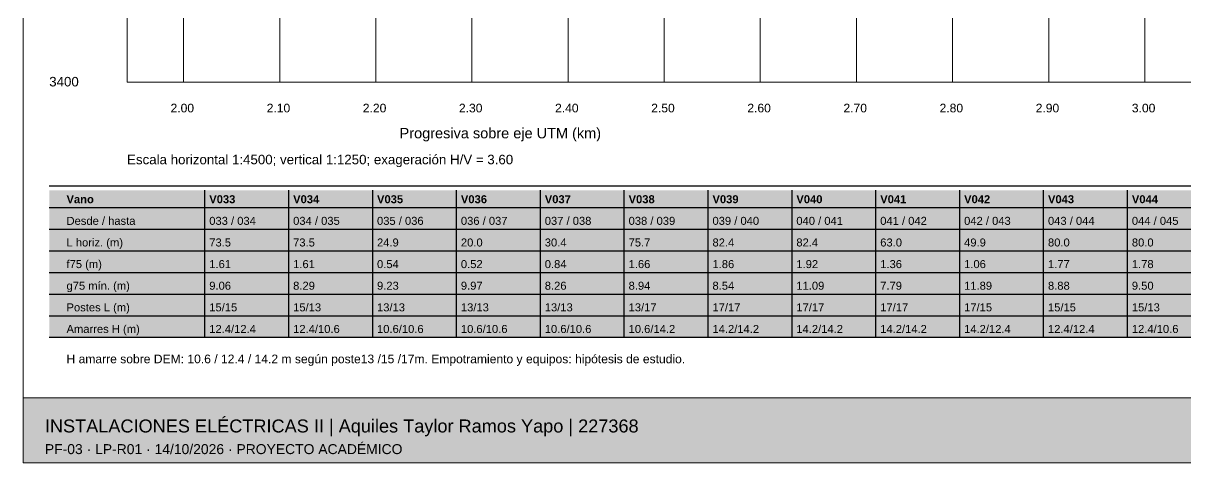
# Paper-space layout 'LP-PF-03' of a CAD drawing. Header units: metres, sheet in millimetres. Extents: x 8 to 412, y 8 to 290.
# Drawn here: x 8 to 276.7, y 8 to 109.6 of the extents above; entities that cross this region are included whole.
import ezdxf

# ---------------------------------------------------------------- set-up
doc = ezdxf.new("R2010")
doc.units = ezdxf.units.M
for name, color, linetype, lineweight, true_color in [('DETALLE', 7, 'Continuous', 13, 0x33434d), ('PF_GRID', 7, 'Continuous', 0, 0xdee6ea), ('ROTULO', 7, 'Continuous', 13, 0x18364a)]:
    doc.layers.add(name, color=color, linetype=linetype, lineweight=lineweight, true_color=true_color)
doc.layers.add('PRESENTACION', color=7, linetype='Continuous')
doc.styles.add('Arial', font='arial.ttf')
doc.styles.add('Arial-Bold', font='arialbd.ttf')

psp = doc.layouts.new('LP-PF-03')

# ---------------------------------------------------------------- hatches: boundary and pattern name
at = {"layer": 'PRESENTACION', "true_color": 0xe6eef2}
psp.add_hatch(color=7, dxfattribs=at).paths.add_polyline_path([(14, 64), (404, 64), (404, 71), (14, 71)])
at = {"layer": 'PRESENTACION', "true_color": 0xf6f8fa}
psp.add_hatch(color=7, dxfattribs=at).paths.add_polyline_path([(14, 37), (404, 37), (404, 64), (14, 64)])
at = {"layer": 'PRESENTACION', "true_color": 0xeef4f7}
psp.add_hatch(color=7, dxfattribs=at).paths.add_polyline_path([(8, 8), (412, 8), (412, 23), (8, 23)])

# ---------------------------------------------------------------- linework, layer by layer
at = {"layer": 'DETALLE'}
psp.add_lwpolyline([(32, 96), (284, 96), (284, 249), (32, 249)], close=True, dxfattribs=at)
at = {"layer": 'PF_GRID'}
for p, q in [((45.05, 96), (45.05, 249)), ((67.28, 96), (67.28, 249)), ((89.5, 96), (89.5, 249)), ((111.72, 96), (111.72, 249)), ((133.94, 96), (133.94, 249)), ((156.17, 96), (156.17, 249)), ((178.39, 96), (178.39, 249)), ((200.61, 96), (200.61, 249)), ((222.83, 96), (222.83, 249)), ((245.05, 96), (245.05, 249)), ((267.28, 96), (267.28, 249)), ((32, 96), (284, 96))]:
    psp.add_line(p, q, dxfattribs=at)
at = {"layer": 'PRESENTACION', "color": 254, "true_color": 0xdee6ea}
for p, q in [((14, 72), (404, 72)), ((50, 37), (50, 71)), ((69.39, 37), (69.39, 71)), ((88.78, 37), (88.78, 71)), ((108.17, 37), (108.17, 71)), ((127.56, 37), (127.56, 71)), ((146.94, 37), (146.94, 71)), ((166.33, 37), (166.33, 71)), ((185.72, 37), (185.72, 71)), ((205.11, 37), (205.11, 71)), ((224.5, 37), (224.5, 71)), ((243.89, 37), (243.89, 71)), ((263.28, 37), (263.28, 71)), ((14, 67), (404, 67)), ((14, 62), (404, 62)), ((14, 57), (404, 57)), ((14, 52), (404, 52)), ((14, 47), (404, 47)), ((14, 42), (404, 42)), ((14, 37), (404, 37))]:
    psp.add_line(p, q, dxfattribs=at)
at = {"layer": 'ROTULO'}
psp.add_line((8, 23), (412, 23), dxfattribs=at)
psp.add_lwpolyline([(8, 8), (412, 8), (412, 289), (8, 289)], close=True, dxfattribs=at)

# ---------------------------------------------------------------- texts
for s, height, style, p in [('3400', 2.2, 'Arial', (14, 95)), ('2.00', 2, 'Arial', (42.05, 89)), ('2.10', 2, 'Arial', (64.28, 89)), ('2.20', 2, 'Arial', (86.5, 89)), ('2.30', 2, 'Arial', (108.72, 89)), ('2.40', 2, 'Arial', (130.94, 89)), ('2.50', 2, 'Arial', (153.17, 89)), ('2.60', 2, 'Arial', (175.39, 89)), ('2.70', 2, 'Arial', (197.61, 89)), ('2.80', 2, 'Arial', (219.83, 89)), ('2.90', 2, 'Arial', (242.05, 89)), ('3.00', 2, 'Arial', (264.28, 89)), ('Progresiva sobre eje UTM (km)', 2.4, 'Arial', (95, 83)), ('Escala horizontal 1:4500; vertical 1:1250; exageración H/V = 3.60', 2.2, 'Arial', (32, 77)), ('V033', 1.85, 'Arial-Bold', (51, 68)), ('V034', 1.85, 'Arial-Bold', (70.39, 68)), ('V035', 1.85, 'Arial-Bold', (89.78, 68)), ('V036', 1.85, 'Arial-Bold', (109.17, 68)), ('V037', 1.85, 'Arial-Bold', (128.56, 68)), ('V038', 1.85, 'Arial-Bold', (147.94, 68)), ('V039', 1.85, 'Arial-Bold', (167.33, 68)), ('V040', 1.85, 'Arial-Bold', (186.72, 68)), ('V041', 1.85, 'Arial-Bold', (206.11, 68)), ('V042', 1.85, 'Arial-Bold', (225.5, 68)), ('V043', 1.85, 'Arial-Bold', (244.89, 68)), ('V044', 1.85, 'Arial-Bold', (264.28, 68)), ('Vano', 1.85, 'Arial-Bold', (18, 68)), ('Desde / hasta', 1.85, 'Arial', (18, 63)), ('033 / 034', 1.85, 'Arial', (51, 63)), ('034 / 035', 1.85, 'Arial', (70.39, 63)), ('035 / 036', 1.85, 'Arial', (89.78, 63)), ('036 / 037', 1.85, 'Arial', (109.17, 63)), ('037 / 038', 1.85, 'Arial', (128.56, 63)), ('038 / 039', 1.85, 'Arial', (147.94, 63)), ('039 / 040', 1.85, 'Arial', (167.33, 63)), ('040 / 041', 1.85, 'Arial', (186.72, 63)), ('041 / 042', 1.85, 'Arial', (206.11, 63)), ('042 / 043', 1.85, 'Arial', (225.5, 63)), ('043 / 044', 1.85, 'Arial', (244.89, 63)), ('044 / 045', 1.85, 'Arial', (264.28, 63)), ('L horiz. (m)', 1.85, 'Arial', (18, 58)), ('73.5', 1.85, 'Arial', (51, 58)), ('73.5', 1.85, 'Arial', (70.39, 58)), ('24.9', 1.85, 'Arial', (89.78, 58)), ('20.0', 1.85, 'Arial', (109.17, 58)), ('30.4', 1.85, 'Arial', (128.56, 58)), ('75.7', 1.85, 'Arial', (147.94, 58)), ('82.4', 1.85, 'Arial', (167.33, 58)), ('82.4', 1.85, 'Arial', (186.72, 58)), ('63.0', 1.85, 'Arial', (206.11, 58)), ('49.9', 1.85, 'Arial', (225.5, 58)), ('80.0', 1.85, 'Arial', (244.89, 58)), ('80.0', 1.85, 'Arial', (264.28, 58)), ('f75 (m)', 1.85, 'Arial', (18, 53)), ('1.61', 1.85, 'Arial', (51, 53)), ('1.61', 1.85, 'Arial', (70.39, 53)), ('0.54', 1.85, 'Arial', (89.78, 53)), ('0.52', 1.85, 'Arial', (109.17, 53)), ('0.84', 1.85, 'Arial', (128.56, 53)), ('1.66', 1.85, 'Arial', (147.94, 53)), ('1.86', 1.85, 'Arial', (167.33, 53)), ('1.92', 1.85, 'Arial', (186.72, 53)), ('1.36', 1.85, 'Arial', (206.11, 53)), ('1.06', 1.85, 'Arial', (225.5, 53)), ('1.77', 1.85, 'Arial', (244.89, 53)), ('1.78', 1.85, 'Arial', (264.28, 53)), ('g75 mín. (m)', 1.85, 'Arial', (18, 48)), ('9.06', 1.85, 'Arial', (51, 48)), ('8.29', 1.85, 'Arial', (70.39, 48)), ('9.23', 1.85, 'Arial', (89.78, 48)), ('9.97', 1.85, 'Arial', (109.17, 48)), ('8.26', 1.85, 'Arial', (128.56, 48)), ('8.94', 1.85, 'Arial', (147.94, 48)), ('8.54', 1.85, 'Arial', (167.33, 48)), ('11.09', 1.85, 'Arial', (186.72, 48)), ('7.79', 1.85, 'Arial', (206.11, 48)), ('11.89', 1.85, 'Arial', (225.5, 48)), ('8.88', 1.85, 'Arial', (244.89, 48)), ('9.50', 1.85, 'Arial', (264.28, 48)), ('Postes L (m)', 1.85, 'Arial', (18, 43)), ('15/15', 1.85, 'Arial', (51, 43)), ('15/13', 1.85, 'Arial', (70.39, 43)), ('13/13', 1.85, 'Arial', (89.78, 43)), ('13/13', 1.85, 'Arial', (109.17, 43)), ('13/13', 1.85, 'Arial', (128.56, 43)), ('13/17', 1.85, 'Arial', (147.94, 43)), ('17/17', 1.85, 'Arial', (167.33, 43)), ('17/17', 1.85, 'Arial', (186.72, 43)), ('17/17', 1.85, 'Arial', (206.11, 43)), ('17/15', 1.85, 'Arial', (225.5, 43)), ('15/15', 1.85, 'Arial', (244.89, 43)), ('15/13', 1.85, 'Arial', (264.28, 43)), ('Amarres H (m)', 1.85, 'Arial', (18, 38)), ('12.4/12.4', 1.85, 'Arial', (51, 38)), ('12.4/10.6', 1.85, 'Arial', (70.39, 38)), ('10.6/10.6', 1.85, 'Arial', (89.78, 38)), ('10.6/10.6', 1.85, 'Arial', (109.17, 38)), ('10.6/10.6', 1.85, 'Arial', (128.56, 38)), ('10.6/14.2', 1.85, 'Arial', (147.94, 38)), ('14.2/14.2', 1.85, 'Arial', (167.33, 38)), ('14.2/14.2', 1.85, 'Arial', (186.72, 38)), ('14.2/14.2', 1.85, 'Arial', (206.11, 38)), ('14.2/12.4', 1.85, 'Arial', (225.5, 38)), ('12.4/12.4', 1.85, 'Arial', (244.89, 38)), ('12.4/10.6', 1.85, 'Arial', (264.28, 38)), ('H amarre sobre DEM: 10.6 / 12.4 / 14.2 m según poste13 /15 /17m. Empotramiento y equipos: hipótesis de estudio.', 2, 'Arial', (18, 31)), ('INSTALACIONES ELÉCTRICAS II | Aquiles Taylor Ramos Yapo | 227368', 3, 'Arial', (13, 15)), ('PF-03 · LP-R01 · 14/10/2026 · PROYECTO ACADÉMICO', 2.3, 'Arial', (13, 10))]:
    psp.add_text(s, height=height, dxfattribs=dict(at, style=style)).set_placement(p)

doc.saveas('drawing.dxf')
